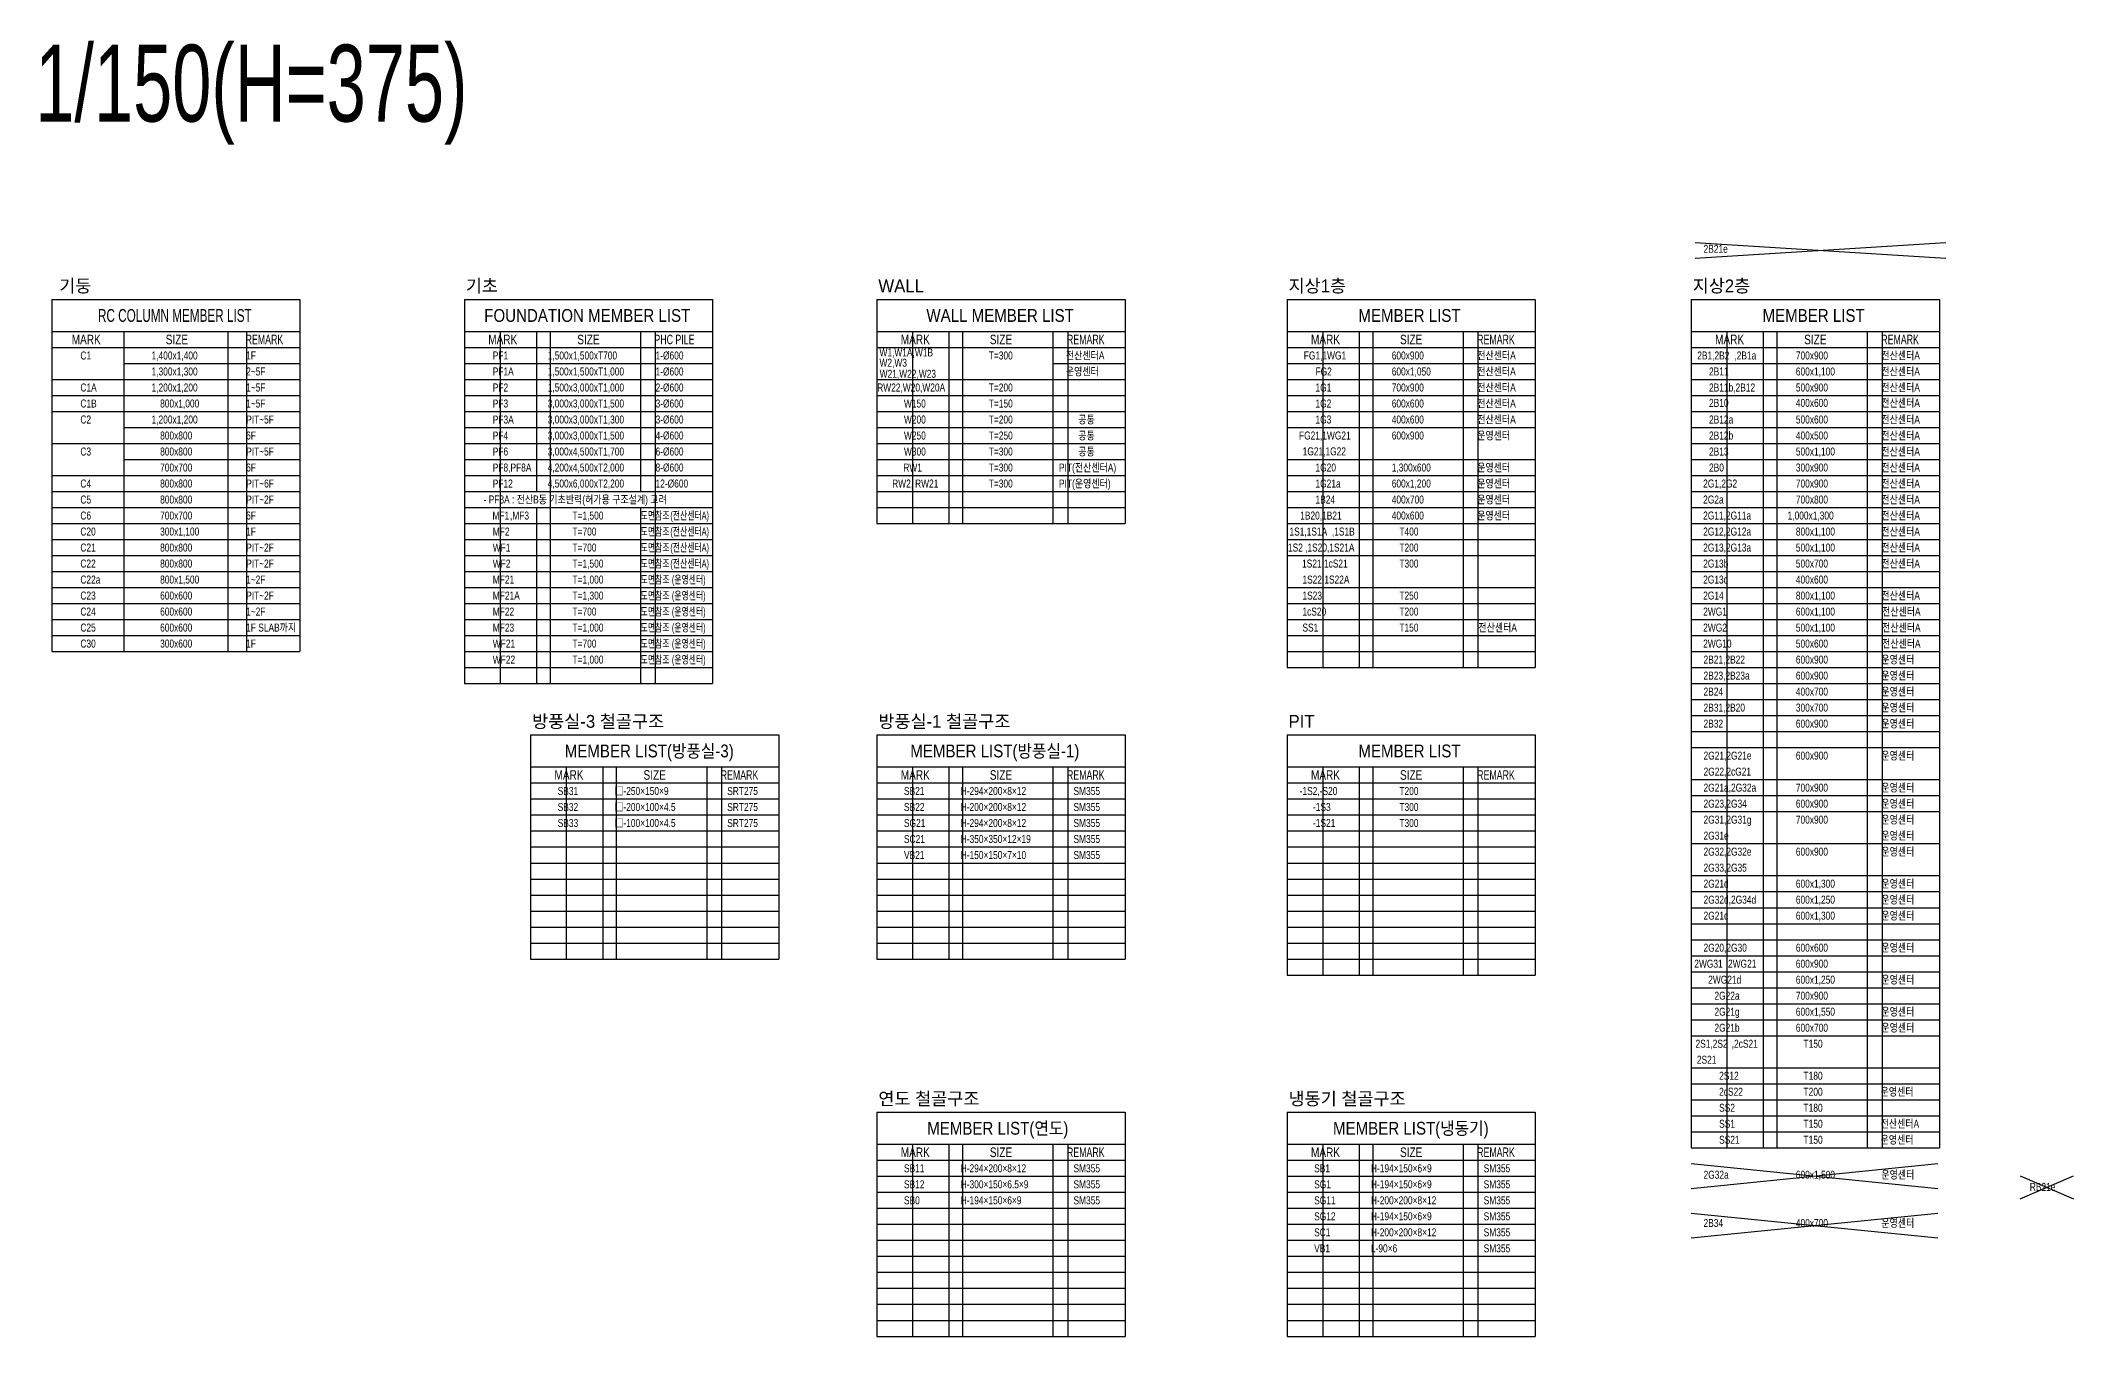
# Model space of a CAD drawing. Header units: millimetres. Extents: x -146000 to 56578, y 31769 to 103854.
# Drawn here: x -146000 to -50757, y 43140 to 103854 of the extents above; entities that cross this region are included whole.
import ezdxf

# ---------------------------------------------------------------- set-up
doc = ezdxf.new("R2010")
doc.units = ezdxf.units.MM
doc.header["$LTSCALE"] = 200
doc.layers.get('Defpoints').update_dxf_attribs({"color": 155})
doc.layers.add('A-SYM', color=7, linetype='Continuous')
doc.layers.add('S-TEXT-NOTE', color=3, linetype='Continuous')
doc.styles.add('Gtx', font='Dotum.ttf')

msp = doc.modelspace()

# ---------------------------------------------------------------- linework, layer by layer
at = {"layer": 'A-SYM', "color": 6}
for p, q in [((-145475, 91727), (-133850, 91727)), ((-145475, 91727), (-145475, 75227)), ((-133850, 91727), (-133850, 75227)), ((-126146, 91727), (-114521, 91727)), ((-126146, 91727), (-126146, 73727)), ((-114521, 91727), (-114521, 73727)), ((-106816, 91727), (-95191, 91727)), ((-106816, 91727), (-106816, 81227)), ((-95191, 91727), (-95191, 81227)), ((-87596, 91727), (-75971, 91727)), ((-87596, 91727), (-87596, 74477)), ((-75971, 91727), (-75971, 74477)), ((-68661, 91727), (-57036, 91727)), ((-68661, 91727), (-68661, 51977)), ((-57036, 91727), (-57036, 51977)), ((-145475, 89477), (-133850, 89477)), ((-142100, 88727), (-133850, 88727)), ((-126146, 89477), (-114521, 89477)), ((-126146, 88727), (-114521, 88727)), ((-106816, 89477), (-95191, 89477)), ((-98566, 88727), (-95191, 88727)), ((-87596, 89477), (-75971, 89477)), ((-87596, 88727), (-75971, 88727)), ((-68661, 89477), (-57036, 89477)), ((-68661, 88727), (-57036, 88727)), ((-145475, 87977), (-133850, 87977)), ((-126146, 87977), (-114521, 87977)), ((-106816, 87977), (-95191, 87977)), ((-87596, 87977), (-75971, 87977)), ((-68661, 87977), (-57036, 87977)), ((-145475, 87227), (-133850, 87227)), ((-126146, 87227), (-114521, 87227)), ((-106816, 87227), (-95191, 87227)), ((-87596, 87227), (-75971, 87227)), ((-68661, 87227), (-57036, 87227)), ((-145475, 86477), (-133850, 86477)), ((-142100, 85727), (-133850, 85727)), ((-126146, 86477), (-114521, 86477)), ((-126146, 85727), (-114521, 85727)), ((-106816, 86477), (-95191, 86477)), ((-106816, 85727), (-95191, 85727)), ((-87596, 86477), (-75971, 86477)), ((-87596, 85727), (-75971, 85727)), ((-68661, 86477), (-57036, 86477)), ((-68661, 85727), (-57036, 85727)), ((-145475, 84977), (-133850, 84977)), ((-126146, 84977), (-114521, 84977)), ((-106816, 84977), (-95191, 84977)), ((-68661, 84977), (-57036, 84977)), ((-142100, 84227), (-133850, 84227)), ((-126146, 84227), (-114521, 84227)), ((-106816, 84227), (-95191, 84227)), ((-87596, 84227), (-75971, 84227)), ((-68661, 84227), (-57036, 84227)), ((-145475, 83477), (-133850, 83477)), ((-126146, 83477), (-114521, 83477)), ((-106816, 83477), (-95191, 83477)), ((-87596, 83477), (-75971, 83477)), ((-68661, 83477), (-57036, 83477)), ((-145475, 82727), (-133850, 82727)), ((-145475, 81977), (-133850, 81977)), ((-126146, 82727), (-114521, 82727)), ((-126146, 81977), (-114521, 81977)), ((-106816, 82727), (-95191, 82727)), ((-106816, 81977), (-95191, 81977)), ((-87596, 82727), (-75971, 82727)), ((-87596, 81977), (-75971, 81977)), ((-68661, 82727), (-57036, 82727)), ((-68661, 81977), (-57036, 81977)), ((-145475, 81227), (-133850, 81227)), ((-126146, 81227), (-114521, 81227)), ((-106816, 81227), (-95191, 81227)), ((-87596, 81227), (-75971, 81227)), ((-68661, 81227), (-57036, 81227)), ((-145475, 80477), (-133850, 80477)), ((-126146, 80477), (-114521, 80477)), ((-87596, 80477), (-75971, 80477)), ((-68661, 80477), (-57036, 80477)), ((-145475, 79727), (-133850, 79727)), ((-126146, 79727), (-114521, 79727)), ((-87596, 79727), (-75971, 79727)), ((-68661, 79727), (-57036, 79727)), ((-145475, 78977), (-133850, 78977)), ((-145475, 78227), (-133850, 78227)), ((-126146, 78977), (-114521, 78977)), ((-126146, 78227), (-114521, 78227)), ((-87596, 78227), (-75971, 78227)), ((-68661, 78977), (-57036, 78977)), ((-68661, 78227), (-57036, 78227)), ((-145475, 77477), (-133850, 77477)), ((-126146, 77477), (-114521, 77477)), ((-87596, 77477), (-75971, 77477)), ((-68661, 77477), (-57036, 77477)), ((-145475, 76727), (-133850, 76727)), ((-126146, 76727), (-114521, 76727)), ((-87596, 76727), (-75971, 76727)), ((-68661, 76727), (-57036, 76727)), ((-145475, 75977), (-133850, 75977)), ((-126146, 75977), (-114521, 75977)), ((-87596, 75977), (-75971, 75977)), ((-68661, 75977), (-57036, 75977)), ((-145475, 75227), (-133850, 75227)), ((-126146, 75227), (-114521, 75227)), ((-126146, 74477), (-114521, 74477)), ((-87596, 75227), (-75971, 75227)), ((-87596, 74477), (-75971, 74477)), ((-68661, 75227), (-57036, 75227)), ((-68661, 74477), (-57036, 74477)), ((-126146, 73727), (-114521, 73727)), ((-68661, 73727), (-57036, 73727)), ((-68661, 72977), (-57036, 72977)), ((-68661, 72227), (-57036, 72227)), ((-68661, 71477), (-57036, 71477)), ((-123041, 71320), (-111416, 71320)), ((-123041, 71320), (-123041, 60820)), ((-111416, 71320), (-111416, 60820)), ((-106816, 71320), (-95191, 71320)), ((-106816, 71320), (-106816, 60820)), ((-95191, 71320), (-95191, 60820)), ((-87596, 71320), (-75971, 71320)), ((-87596, 71320), (-87596, 60070)), ((-75971, 71320), (-75971, 60070)), ((-68661, 70727), (-57036, 70727)), ((-123041, 69070), (-111416, 69070)), ((-106816, 69070), (-95191, 69070)), ((-87596, 69070), (-75971, 69070)), ((-68661, 69227), (-57036, 69227)), ((-123041, 68320), (-111416, 68320)), ((-114791, 68320), (-111416, 68320)), ((-106816, 68320), (-95191, 68320)), ((-98566, 68320), (-95191, 68320)), ((-87596, 68320), (-75971, 68320)), ((-68661, 68477), (-57036, 68477)), ((-68661, 67727), (-57036, 67727)), ((-123041, 67570), (-111416, 67570)), ((-123041, 66820), (-111416, 66820)), ((-106816, 67570), (-95191, 67570)), ((-106816, 66820), (-95191, 66820)), ((-87596, 67570), (-75971, 67570)), ((-87596, 66820), (-75971, 66820)), ((-123041, 66070), (-111416, 66070)), ((-106816, 66070), (-95191, 66070)), ((-87596, 66070), (-75971, 66070)), ((-68661, 66227), (-57036, 66227)), ((-123041, 65320), (-111416, 65320)), ((-106816, 65320), (-95191, 65320)), ((-87596, 65320), (-75971, 65320)), ((-123041, 64570), (-111416, 64570)), ((-123041, 63820), (-111416, 63820)), ((-106816, 64570), (-95191, 64570)), ((-106816, 63820), (-95191, 63820)), ((-87596, 64570), (-75971, 64570)), ((-87596, 63820), (-75971, 63820)), ((-68661, 64727), (-57036, 64727)), ((-68661, 63977), (-57036, 63977)), ((-123041, 63070), (-111416, 63070)), ((-106816, 63070), (-95191, 63070)), ((-87596, 63070), (-75971, 63070)), ((-68661, 63227), (-57036, 63227)), ((-123041, 62320), (-111416, 62320)), ((-106816, 62320), (-95191, 62320)), ((-87596, 62320), (-75971, 62320)), ((-68661, 62477), (-57036, 62477)), ((-123041, 61570), (-111416, 61570)), ((-106816, 61570), (-95191, 61570)), ((-87596, 61570), (-75971, 61570)), ((-68661, 61727), (-57036, 61727)), ((-68661, 60977), (-57036, 60977)), ((-123041, 60820), (-111416, 60820)), ((-106816, 60820), (-95191, 60820)), ((-87596, 60820), (-75971, 60820)), ((-87596, 60070), (-75971, 60070)), ((-68661, 60227), (-57036, 60227)), ((-68661, 59477), (-57036, 59477)), ((-68661, 58727), (-57036, 58727)), ((-68661, 57977), (-57036, 57977)), ((-68661, 57227), (-57036, 57227)), ((-68661, 55727), (-57036, 55727)), ((-68661, 54977), (-57036, 54977)), ((-106816, 53640), (-95191, 53640)), ((-106816, 53640), (-106816, 43140)), ((-95191, 53640), (-95191, 43140)), ((-87596, 53640), (-75971, 53640)), ((-87596, 53640), (-87596, 43140)), ((-75971, 53640), (-75971, 43140)), ((-68661, 54227), (-57036, 54227)), ((-68661, 53477), (-57036, 53477)), ((-68661, 52727), (-57036, 52727)), ((-68661, 52727), (-57036, 52727)), ((-68661, 51977), (-57036, 51977)), ((-106816, 51390), (-95191, 51390)), ((-106816, 50640), (-95191, 50640)), ((-98566, 50640), (-95191, 50640)), ((-87596, 51390), (-75971, 51390)), ((-87596, 50640), (-75971, 50640)), ((-79346, 50640), (-75971, 50640)), ((-106816, 49890), (-95191, 49890)), ((-87596, 49890), (-75971, 49890)), ((-106816, 49140), (-95191, 49140)), ((-87596, 49140), (-75971, 49140)), ((-106816, 48390), (-95191, 48390)), ((-106816, 47640), (-95191, 47640)), ((-87596, 48390), (-75971, 48390)), ((-87596, 47640), (-75971, 47640)), ((-106816, 46890), (-95191, 46890)), ((-87596, 46890), (-75971, 46890)), ((-106816, 46140), (-95191, 46140)), ((-87596, 46140), (-75971, 46140)), ((-106816, 45390), (-95191, 45390)), ((-87596, 45390), (-75971, 45390)), ((-106816, 44640), (-95191, 44640)), ((-106816, 43890), (-95191, 43890)), ((-87596, 44640), (-75971, 44640)), ((-87596, 43890), (-75971, 43890)), ((-106816, 43140), (-95191, 43140)), ((-87596, 43140), (-75971, 43140))]:
    msp.add_line(p, q, dxfattribs=at)
at = {"layer": 'A-SYM', "color": 3}
for p, q in [((-145475, 90227), (-133850, 90227)), ((-142100, 90227), (-142100, 75227)), ((-137225, 90227), (-137225, 75227)), ((-126146, 90227), (-114521, 90227)), ((-122771, 90227), (-122771, 82727)), ((-117896, 90227), (-117896, 82727)), ((-106816, 90227), (-95191, 90227)), ((-103441, 90227), (-103441, 81227)), ((-98566, 90227), (-98566, 81227)), ((-87596, 90227), (-75971, 90227)), ((-84221, 90227), (-84221, 74477)), ((-79346, 90227), (-79346, 74477)), ((-68661, 90227), (-57036, 90227)), ((-65286, 90227), (-65286, 51977)), ((-60411, 90227), (-60411, 51977)), ((-122771, 81977), (-122771, 73727)), ((-117896, 81977), (-117896, 73727)), ((-123041, 69820), (-111416, 69820)), ((-119666, 69820), (-119666, 60820)), ((-114791, 69820), (-114791, 60820)), ((-106816, 69820), (-95191, 69820)), ((-103441, 69820), (-103441, 60820)), ((-98566, 69820), (-98566, 60820)), ((-87596, 69820), (-75971, 69820)), ((-84221, 69820), (-84221, 60070)), ((-79346, 69820), (-79346, 60070)), ((-106816, 52140), (-95191, 52140)), ((-103441, 52140), (-103441, 43140)), ((-98566, 52140), (-98566, 43140)), ((-87596, 52140), (-75971, 52140)), ((-84221, 52140), (-84221, 43140)), ((-79346, 52140), (-79346, 43140))]:
    msp.add_line(p, q, dxfattribs=at)
at = {"layer": 'Defpoints', "color": 0}
msp.add_line((-136342, 75227), (-136342, 90227), dxfattribs=at)
at = {"layer": 'Defpoints'}
for p, q in [((-124458, 73727), (-124458, 90227)), ((-122116, 73727), (-122116, 90227)), ((-117187, 73727), (-117187, 90227)), ((-105129, 81227), (-105129, 90227)), ((-102787, 81227), (-102787, 90227)), ((-97857, 81227), (-97857, 90227)), ((-85909, 74477), (-85909, 90227)), ((-83567, 74477), (-83567, 90227)), ((-78637, 74477), (-78637, 90227)), ((-66973, 51977), (-66973, 90227)), ((-64631, 51977), (-64631, 90227)), ((-59702, 51977), (-59702, 90227)), ((-121354, 60820), (-121354, 69820)), ((-119011, 60820), (-119011, 69820)), ((-114082, 60820), (-114082, 69820)), ((-105129, 60820), (-105129, 69820)), ((-102787, 60820), (-102787, 69820)), ((-97857, 60820), (-97857, 69820)), ((-85909, 60070), (-85909, 69820)), ((-83567, 60070), (-83567, 69820)), ((-78637, 60070), (-78637, 69820)), ((-105129, 43140), (-105129, 52140)), ((-102787, 43140), (-102787, 52140)), ((-97857, 43140), (-97857, 52140)), ((-85909, 43140), (-85909, 52140)), ((-83567, 43140), (-83567, 52140)), ((-78637, 43140), (-78637, 52140))]:
    msp.add_line(p, q, dxfattribs=at)
at = {"layer": 'S-TEXT-NOTE'}
for p, q in [((-68480, 93655), (-56735, 94403)), ((-68480, 94403), (-56735, 93655)), ((-68665, 50075), (-57105, 51235)), ((-68665, 51235), (-57105, 50075)), ((-53251, 49591), (-50757, 50664)), ((-53251, 50664), (-50757, 49591)), ((-68665, 47755), (-57105, 48915)), ((-68665, 48915), (-57105, 47755))]:
    msp.add_line(p, q, dxfattribs=at)

# ---------------------------------------------------------------- texts
at = {"layer": 'Defpoints', "style": 'Gtx'}
for s, p in [('기둥', (-145131, 92064)), ('기초', (-126078, 92064)), ('WALL', (-106749, 92064)), ('지상1층', (-87529, 92064)), ('지상2층', (-68593, 92064)), ('방풍실-3 철골구조', (-122973, 71657)), ('방풍실-1 철골구조', (-106749, 71657)), ('PIT', (-87529, 71657)), ('연도 철골구조', (-106749, 53977)), ('냉동기 철골구조', (-87529, 53977))]:
    msp.add_text(s, height=600, dxfattribs=at).set_placement(p)
at = {"layer": 'S-TEXT-NOTE', "color": 0, "style": 'Gtx'}
for s, height, width, p in [('1/150(H=375)', 3600, 0.7, (-146251, 100063)), ('2B21e', 375, 0.8, (-68084, 93912)), ('RC COLUMN MEMBER LIST', 600, 0.7, (-143314, 90677)), ('FOUNDATION MEMBER LIST', 600, 0.9, (-125216, 90677)), ('WALL MEMBER LIST', 600, 0.9, (-104498, 90677)), ('MEMBER LIST', 600, 0.9, (-84257, 90677)), ('MEMBER LIST', 600, 0.9, (-65321, 90677)), ('MARK', 450, 0.8, (-144546, 89627)), ('SIZE', 450, 0.8, (-140140, 89627)), ('REMARK', 450, 0.7, (-136396, 89627)), ('MARK', 450, 0.8, (-125028, 89627)), ('SIZE', 450, 0.8, (-120856, 89627)), ('PHC PILE', 450, 0.7, (-117241, 89627)), ('MARK', 450, 0.8, (-105698, 89627)), ('SIZE', 450, 0.8, (-101527, 89627)), ('REMARK', 450, 0.7, (-97911, 89627)), ('MARK', 450, 0.8, (-86478, 89627)), ('SIZE', 450, 0.8, (-82307, 89627)), ('REMARK', 450, 0.7, (-78691, 89627)), ('MARK', 450, 0.8, (-67543, 89627)), ('SIZE', 450, 0.8, (-63371, 89627)), ('REMARK', 450, 0.7, (-59756, 89627)), ('C1', 375, 0.8, (-144138, 88914)), ('1,400x1,400', 375, 0.8, (-140804, 88914)), ('1F', 375, 0.8, (-136371, 88914)), ('PF1', 375, 0.8, (-124815, 88914)), ('1,500x1,500xT700', 375, 0.8, (-122241, 88914)), ('1-Ø600', 375, 0.8, (-117187, 88914)), ('W1,W1A,W1B', 375, 0.8, (-106695, 89055)), ('W2,W3', 375, 0.8, (-106695, 88574)), ('T=300', 375, 0.8, (-101575, 88914)), ('운영센터', 375, 0.8, (-97964, 88164)), ('전산센터A', 375, 0.8, (-97964, 88914)), ('FG1,1WG1', 375, 0.8, (-86814, 88914)), ('600x900', 375, 0.8, (-82694, 88914)), ('전산센터A', 375, 0.8, (-78690, 88914)), ('전산센터A', 375, 0.8, (-78690, 88164)), ('2B1,2B2', 375, 0.8, (-68380, 88914)), ('700x900', 375, 0.8, (-63759, 88914)), ('전산센터A', 375, 0.8, (-59754, 88914)), ('전산센터A', 375, 0.8, (-59754, 88164)), ('C1A', 375, 0.8, (-144138, 87414)), ('1,300x1,300', 375, 0.8, (-140804, 88164)), ('1,200x1,200', 375, 0.8, (-140804, 87414)), ('2~5F', 375, 0.8, (-136371, 88164)), ('1~5F', 375, 0.8, (-136371, 87414)), ('PF2', 375, 0.8, (-124815, 87414)), ('1,500x3,000xT1,000', 375, 0.8, (-122241, 87414)), ('2-Ø600', 375, 0.8, (-117187, 87414)), ('1-Ø600', 375, 0.8, (-117187, 88164)), ('RW22,W20,W20A', 375, 0.8, (-106802, 87414)), ('W21,W22,W23', 375, 0.8, (-106686, 88056)), ('T=200', 375, 0.8, (-101575, 87414)), ('FG2', 375, 0.8, (-86266, 88164)), ('600x1,050', 375, 0.8, (-82694, 88164)), ('전산센터A', 375, 0.8, (-78690, 87414)), ('2B11', 375, 0.8, (-67827, 88164)), ('2B11b,2B12', 375, 0.8, (-67827, 87414)), ('500x900', 375, 0.8, (-63759, 87414)), ('600x1,100', 375, 0.8, (-63759, 88164)), ('전산센터A', 375, 0.8, (-59754, 87414)), ('C1B', 375, 0.8, (-144138, 86664)), ('800x1,000', 375, 0.8, (-140402, 86664)), ('1~5F', 375, 0.8, (-136371, 86664)), ('PF3', 375, 0.8, (-124815, 86664)), ('3,000x3,000xT1,500', 375, 0.8, (-122241, 86664)), ('3-Ø600', 375, 0.8, (-117187, 86664)), ('W150', 375, 0.8, (-105549, 86664)), ('T=150', 375, 0.8, (-101575, 86664)), ('1G2', 375, 0.8, (-86266, 86664)), ('600x600', 375, 0.8, (-82694, 86664)), ('전산센터A', 375, 0.8, (-78690, 86664)), ('2B10', 375, 0.8, (-67827, 86693)), ('전산센터A', 375, 0.8, (-59754, 86693)), ('C2', 375, 0.8, (-144138, 85914)), ('1,200x1,200', 375, 0.8, (-140804, 85914)), ('PIT~5F', 375, 0.8, (-136371, 85914)), ('PF3A', 375, 0.8, (-124815, 85914)), ('3,000x3,000xT1,300', 375, 0.8, (-122241, 85914)), ('3-Ø600', 375, 0.8, (-117187, 85914)), ('W200', 375, 0.8, (-105549, 85914)), ('T=200', 375, 0.8, (-101575, 85914)), ('공통', 375, 0.8, (-97383, 85914)), ('1G3', 375, 0.8, (-86266, 85914)), ('400x600', 375, 0.8, (-82694, 85914)), ('전산센터A', 375, 0.8, (-78690, 85914)), ('2B12a', 375, 0.8, (-67827, 85914)), ('500x600', 375, 0.8, (-63759, 85914)), ('전산센터A', 375, 0.8, (-59754, 85914)), ('C3', 375, 0.8, (-144138, 84414)), ('800x800', 375, 0.8, (-140402, 85164)), ('800x800', 375, 0.8, (-140402, 84414)), ('6F', 375, 0.8, (-136371, 85164)), ('PIT~5F', 375, 0.8, (-136371, 84414)), ('PF4', 375, 0.8, (-124815, 85164)), ('PF6', 375, 0.8, (-124815, 84414)), ('3,000x3,000xT1,500', 375, 0.8, (-122241, 85164)), ('3,000x4,500xT1,700', 375, 0.8, (-122241, 84414)), ('4-Ø600', 375, 0.8, (-117187, 85164)), ('6-Ø600', 375, 0.8, (-117187, 84414)), ('W250', 375, 0.8, (-105549, 85164)), ('W300', 375, 0.8, (-105549, 84414)), ('T=250', 375, 0.8, (-101575, 85164)), ('T=300', 375, 0.8, (-101575, 84414)), ('공통', 375, 0.8, (-97383, 85164)), ('공통', 375, 0.8, (-97383, 84414)), ('FG21,1WG21', 375, 0.8, (-87038, 85164)), ('600x900', 375, 0.8, (-82694, 85164)), ('운영센터', 375, 0.8, (-78690, 85164)), ('2B13', 375, 0.8, (-67827, 84414)), ('500x1,100', 375, 0.8, (-63759, 84414)), ('전산센터A', 375, 0.8, (-59754, 85164)), ('전산센터A', 375, 0.8, (-59754, 84414)), ('700x700', 375, 0.8, (-140402, 83664)), ('6F', 375, 0.8, (-136371, 83664)), ('PF8,PF8A', 375, 0.8, (-124815, 83664)), ('4,200x4,500xT2,000', 375, 0.8, (-122241, 83664)), ('8-Ø600', 375, 0.8, (-117187, 83664)), ('RW1', 375, 0.8, (-105580, 83664)), ('T=300', 375, 0.8, (-101575, 83664)), ('PIT(전산센터A)', 375, 0.8, (-98284, 83664)), ('운영센터', 375, 0.8, (-78690, 83664)), ('2B0', 375, 0.8, (-67827, 83664)), ('300x900', 375, 0.8, (-63759, 83664)), ('전산센터A', 375, 0.8, (-59754, 83664)), ('C4', 375, 0.8, (-144138, 82914)), ('800x800', 375, 0.8, (-140402, 82914)), ('PIT~6F', 375, 0.8, (-136371, 82914)), ('PF12', 375, 0.8, (-124815, 82914)), ('4,500x6,000xT2,200', 375, 0.8, (-122241, 82914)), ('12-Ø600', 375, 0.8, (-117187, 82914)), ('RW2,', 375, 0.8, (-106101, 82914)), ('RW21', 375, 0.8, (-105027, 82914)), ('T=300', 375, 0.8, (-101575, 82914)), ('PIT(운영센터)', 375, 0.8, (-98284, 82914)), ('1G21a', 375, 0.8, (-86266, 82914)), ('600x1,200', 375, 0.8, (-82694, 82914)), ('운영센터', 375, 0.8, (-78690, 82914)), ('2G1,2G2', 375, 0.8, (-68103, 82914)), ('700x900', 375, 0.8, (-63759, 82914)), ('전산센터A', 375, 0.8, (-59754, 82914)), ('C5', 375, 0.8, (-144138, 82164)), ('800x800', 375, 0.8, (-140402, 82164)), ('PIT~2F', 375, 0.8, (-136371, 82164)), ('- PF8A : 전산B동 기초반력(허가용 구조설계) 고려 ', 375, 0.8, (-125245, 82166)), ('1B24', 375, 0.8, (-86266, 82164)), ('400x700', 375, 0.8, (-82694, 82164)), ('운영센터', 375, 0.8, (-78690, 82164)), ('2G2a', 375, 0.8, (-68103, 82164)), ('700x800', 375, 0.8, (-63759, 82164)), ('전산센터A', 375, 0.8, (-59754, 82164)), ('C6', 375, 0.8, (-144138, 81414)), ('C20', 375, 0.8, (-144138, 80664)), ('300x1,100', 375, 0.8, (-140402, 80664)), ('700x700', 375, 0.8, (-140402, 81414)), ('6F', 375, 0.8, (-136371, 81414)), ('1F', 375, 0.8, (-136371, 80664)), ('MF1', 375, 0.8, (-124830, 81414)), ('MF2', 375, 0.8, (-124815, 80664)), ('T=1,500', 375, 0.8, (-121080, 81414)), ('T=700', 375, 0.8, (-121080, 80664)), ('도면참조', 375, 0.7, (-117888, 81414)), ('도면참조', 375, 0.7, (-117888, 80664)), ('(전산센터A)', 375, 0.7, (-116495, 81414)), ('(전산센터A)', 375, 0.7, (-116495, 80664)), ('1S1,1S1A', 375, 0.8, (-87487, 80664)), ('1B20,1B21', 375, 0.8, (-86983, 81414)), ('400x600', 375, 0.8, (-82694, 81414)), ('T400', 375, 0.8, (-82335, 80664)), ('운영센터', 375, 0.8, (-78690, 81414)), ('2G11,2G11a', 375, 0.8, (-68103, 81414)), ('2G12,2G12a', 375, 0.8, (-68102, 80664)), ('1,000x1,300', 375, 0.8, (-64146, 81414)), ('800x1,100', 375, 0.8, (-63759, 80664)), ('전산센터A', 375, 0.8, (-59754, 81414)), ('전산센터A', 375, 0.8, (-59754, 80664)), ('C21', 375, 0.8, (-144138, 79914)), ('800x800', 375, 0.8, (-140402, 79914)), ('PIT~2F', 375, 0.8, (-136371, 79914)), ('WF1', 375, 0.8, (-124815, 79914)), ('T=700', 375, 0.8, (-121080, 79914)), ('도면참조', 375, 0.7, (-117888, 79914)), ('(전산센터A)', 375, 0.7, (-116495, 79914)), ('1S2', 375, 0.8, (-87557, 79914)), ('T200', 375, 0.8, (-82335, 79914)), ('2G13,2G13a', 375, 0.8, (-68102, 79914)), ('500x1,100', 375, 0.8, (-63759, 79914)), ('전산센터A', 375, 0.8, (-59754, 79914)), ('C22', 375, 0.8, (-144138, 79164)), ('800x800', 375, 0.8, (-140402, 79164)), ('PIT~2F', 375, 0.8, (-136371, 79164)), ('WF2', 375, 0.8, (-124815, 79164)), ('T=1,500', 375, 0.8, (-121080, 79164)), ('도면참조', 375, 0.7, (-117888, 79164)), ('(전산센터A)', 375, 0.7, (-116495, 79164)), ('1S21,1cS21', 375, 0.8, (-86896, 79164)), ('T300', 375, 0.8, (-82335, 79164)), ('2G13b', 375, 0.8, (-68102, 79164)), ('500x700', 375, 0.8, (-63759, 79164)), ('전산센터A', 375, 0.8, (-59754, 79164)), ('C22a', 375, 0.8, (-144138, 78414)), ('800x1,500', 375, 0.8, (-140402, 78414)), ('1~2F', 375, 0.8, (-136371, 78414)), ('MF21', 375, 0.8, (-124815, 78414)), ('T=1,000', 375, 0.8, (-121080, 78414)), ('도면참조', 375, 0.7, (-117888, 78414)), ('(운영센터)', 375, 0.7, (-116423, 78414)), ('1S22,1S22A', 375, 0.8, (-86878, 78414)), ('2G13c', 375, 0.8, (-68102, 78414)), ('400x600', 375, 0.8, (-63759, 78414)), ('C23', 375, 0.8, (-144138, 77664)), ('C24', 375, 0.8, (-144138, 76914)), ('600x600', 375, 0.8, (-140402, 77664)), ('600x600', 375, 0.8, (-140402, 76914)), ('1~2F', 375, 0.8, (-136371, 76914)), ('PIT~2F', 375, 0.8, (-136371, 77664)), ('MF21A', 375, 0.8, (-124815, 77664)), ('MF22', 375, 0.8, (-124815, 76914)), ('T=1,300', 375, 0.8, (-121080, 77664)), ('T=700', 375, 0.8, (-121080, 76914)), ('도면참조', 375, 0.7, (-117888, 77664)), ('도면참조', 375, 0.7, (-117888, 76914)), ('(운영센터)', 375, 0.7, (-116423, 77664)), ('(운영센터)', 375, 0.7, (-116423, 76914)), ('1S23', 375, 0.8, (-86878, 77664)), ('1cS20', 375, 0.8, (-86878, 76914)), ('T250', 375, 0.8, (-82335, 77664)), ('T200', 375, 0.8, (-82335, 76914)), ('2G14', 375, 0.8, (-68102, 77664)), ('800x1,100', 375, 0.8, (-63759, 77664)), ('전산센터A', 375, 0.8, (-59754, 77664)), ('C25', 375, 0.8, (-144138, 76164)), ('600x600', 375, 0.8, (-140402, 76164)), ('1F SLAB까지', 375, 0.8, (-136371, 76164)), ('MF23', 375, 0.8, (-124815, 76164)), ('T=1,000', 375, 0.8, (-121080, 76164)), ('도면참조', 375, 0.7, (-117888, 76164)), ('(운영센터)', 375, 0.7, (-116423, 76164)), ('SS1', 375, 0.8, (-86878, 76164)), ('T150', 375, 0.8, (-82335, 76164)), ('전산센터A', 375, 0.8, (-78637, 76164)), ('C30', 375, 0.8, (-144138, 75414)), ('300x600', 375, 0.8, (-140402, 75414)), ('1F', 375, 0.8, (-136371, 75414)), ('WF21', 375, 0.8, (-124815, 75414)), ('T=700', 375, 0.8, (-121080, 75414)), ('도면참조', 375, 0.7, (-117888, 75414)), ('(운영센터)', 375, 0.7, (-116423, 75414)), ('WF22', 375, 0.8, (-124815, 74664)), ('T=1,000', 375, 0.8, (-121080, 74664)), ('도면참조', 375, 0.7, (-117888, 74664)), ('(운영센터)', 375, 0.7, (-116423, 74664)), ('2B21,2B22', 375, 0.8, (-68084, 74664)), ('2B23,2B23a', 375, 0.8, (-68084, 73914)), ('600x900', 375, 0.8, (-63759, 74664)), ('600x900', 375, 0.8, (-63759, 73914)), ('운영센터', 375, 0.8, (-59754, 74664)), ('운영센터', 375, 0.8, (-59754, 73914)), ('2B24', 375, 0.8, (-68084, 73164)), ('운영센터', 375, 0.8, (-59754, 73164)), ('2B31,2B20', 375, 0.8, (-68084, 72414)), ('300x700', 375, 0.8, (-63759, 72414)), ('운영센터', 375, 0.8, (-59754, 72414)), ('2B32', 375, 0.8, (-68084, 71664)), ('600x900', 375, 0.8, (-63759, 71664)), ('운영센터', 375, 0.8, (-59754, 71664)), ('MEMBER LIST(방풍실-3)', 600, 0.9, (-121444, 70270)), ('MEMBER LIST(방풍실-1)', 600, 0.9, (-105253, 70270)), ('MEMBER LIST', 600, 0.9, (-84257, 70270)), ('2G21,2G21e', 375, 0.8, (-68084, 70164)), ('600x900', 375, 0.8, (-63759, 70164)), ('운영센터', 375, 0.8, (-59754, 70164)), ('MARK', 450, 0.8, (-121923, 69220)), ('SIZE', 450, 0.8, (-117751, 69220)), ('REMARK', 450, 0.7, (-114136, 69220)), ('MARK', 450, 0.8, (-105698, 69220)), ('SIZE', 450, 0.8, (-101527, 69220)), ('REMARK', 450, 0.7, (-97911, 69220)), ('MARK', 450, 0.8, (-86478, 69220)), ('SIZE', 450, 0.8, (-82307, 69220)), ('REMARK', 450, 0.7, (-78691, 69220)), ('2G22,2cG21', 375, 0.8, (-68084, 69414)), ('SB31', 375, 0.8, (-121773, 68507)), ('□-250×150×9', 375, 0.8, (-119114, 68507)), ('SRT275', 375, 0.8, (-113831, 68507)), ('SB21', 375, 0.8, (-105549, 68507)), ('H-294×200×8×12', 375, 0.8, (-102890, 68507)), ('SM355', 375, 0.8, (-97606, 68507)), ('-1S2,-S20', 375, 0.8, (-87008, 68507)), ('T200', 375, 0.8, (-82335, 68507)), ('2G21a,2G32a', 375, 0.8, (-68084, 68664)), ('700x900', 375, 0.8, (-63759, 68664)), ('운영센터', 375, 0.8, (-59754, 68664)), ('SB32', 375, 0.8, (-121773, 67757)), ('□-200×100×4.5', 375, 0.8, (-119114, 67757)), ('SRT275', 375, 0.8, (-113831, 67757)), ('SB22', 375, 0.8, (-105549, 67757)), ('H-200×200×8×12', 375, 0.8, (-102890, 67757)), ('SM355', 375, 0.8, (-97606, 67757)), ('-1S3', 375, 0.8, (-86383, 67757)), ('T300', 375, 0.8, (-82335, 67757)), ('2G23,2G34', 375, 0.8, (-68084, 67914)), ('600x900', 375, 0.8, (-63759, 67914)), ('운영센터', 375, 0.8, (-59754, 67914)), ('SB33', 375, 0.8, (-121773, 67007)), ('□-100×100×4.5', 375, 0.8, (-119114, 67007)), ('SRT275', 375, 0.8, (-113831, 67007)), ('SG21', 375, 0.8, (-105549, 67007)), ('H-294×200×8×12', 375, 0.8, (-102890, 67007)), ('SM355', 375, 0.8, (-97606, 67007)), ('-1S21', 375, 0.8, (-86383, 67007)), ('T300', 375, 0.8, (-82335, 67007)), ('2G31,2G31g', 375, 0.8, (-68084, 67164)), ('2G31e', 375, 0.8, (-68084, 66414)), ('700x900', 375, 0.8, (-63759, 67164)), ('운영센터', 375, 0.8, (-59754, 67164)), ('운영센터', 375, 0.8, (-59754, 66414)), ('VB21', 375, 0.8, (-105549, 65507)), ('SC21', 375, 0.8, (-105549, 66257)), ('H-350×350×12×19', 375, 0.8, (-102890, 66257)), ('H-150×150×7×10', 375, 0.8, (-102890, 65507)), ('SM355', 375, 0.8, (-97606, 66257)), ('SM355', 375, 0.8, (-97606, 65507)), ('2G32,2G32e', 375, 0.8, (-68084, 65664)), ('600x900', 375, 0.8, (-63759, 65664)), ('운영센터', 375, 0.8, (-59754, 65664)), ('2G33,2G35', 375, 0.8, (-68084, 64914)), ('2G21d', 375, 0.8, (-68084, 64164)), ('600x1,300', 375, 0.8, (-63759, 64164)), ('운영센터', 375, 0.8, (-59754, 64164)), ('운영센터', 375, 0.8, (-59754, 63414)), ('2G32d,2G34d', 375, 0.8, (-68084, 63414)), ('600x1,250', 375, 0.8, (-63759, 63414)), ('운영센터', 375, 0.8, (-59754, 62664)), ('2G20,2G30', 375, 0.8, (-68084, 61164)), ('600x600', 375, 0.8, (-63759, 61164)), ('운영센터', 375, 0.8, (-59754, 61164)), ('2WG31', 375, 0.8, (-68518, 60414)), (',2WG21', 375, 0.8, (-67047, 60414)), ('600x900', 375, 0.8, (-63759, 60414)), ('운영센터', 375, 0.8, (-59754, 59664)), ('2G22a', 375, 0.8, (-67574, 58914)), ('700x900', 375, 0.8, (-63759, 58914)), ('운영센터', 375, 0.8, (-59754, 58164)), ('운영센터', 375, 0.8, (-59754, 57414)), ('2S1,2S2', 375, 0.8, (-68461, 56664)), ('T150', 375, 0.8, (-63399, 56664)), ('2S12', 375, 0.8, (-67354, 55164)), ('T180', 375, 0.8, (-63399, 55164)), ('운영센터', 375, 0.8, (-59790, 54414)), ('SS2', 375, 0.8, (-67354, 53664)), ('T180', 375, 0.8, (-63399, 53664)), ('전산센터A', 375, 0.8, (-59790, 52914)), ('MEMBER LIST(연도)', 600, 0.9, (-104461, 52590)), ('MEMBER LIST(냉동기)', 600, 0.9, (-85446, 52590)), ('SS1', 375, 0.8, (-67354, 52914)), ('SS21', 375, 0.8, (-67354, 52164)), ('T150', 375, 0.8, (-63399, 52914)), ('T150', 375, 0.8, (-63399, 52164)), ('운영센터', 375, 0.8, (-59790, 52164)), ('MARK', 450, 0.8, (-105698, 51540)), ('SIZE', 450, 0.8, (-101527, 51540)), ('REMARK', 450, 0.7, (-97911, 51540)), ('MARK', 450, 0.8, (-86478, 51540)), ('SIZE', 450, 0.8, (-82307, 51540)), ('REMARK', 450, 0.7, (-78691, 51540)), ('SB11', 375, 0.8, (-105549, 50827)), ('H-294×200×8×12', 375, 0.8, (-102890, 50827)), ('SM355', 375, 0.8, (-97606, 50827)), ('SB1', 375, 0.8, (-86329, 50827)), ('H-194×150×6×9', 375, 0.8, (-83670, 50827)), ('SM355', 375, 0.8, (-78386, 50827)), ('운영센터', 375, 0.8, (-59754, 50526)), ('SB12', 375, 0.8, (-105549, 50077)), ('SB0', 375, 0.8, (-105549, 49327)), ('H-300×150×6.5×9', 375, 0.8, (-102890, 50077)), ('H-194×150×6×9', 375, 0.8, (-102890, 49327)), ('SM355', 375, 0.8, (-97606, 50077)), ('SM355', 375, 0.8, (-97606, 49327)), ('SG1', 375, 0.8, (-86329, 50077)), ('SG11', 375, 0.8, (-86329, 49327)), ('H-194×150×6×9', 375, 0.8, (-83670, 50077)), ('H-200×200×8×12', 375, 0.8, (-83670, 49327)), ('SM355', 375, 0.8, (-78386, 50077)), ('SM355', 375, 0.8, (-78386, 49327)), ('RB21e', 375, 0.8, (-52797, 49956)), ('SG12', 375, 0.8, (-86329, 48577)), ('H-194×150×6×9', 375, 0.8, (-83670, 48577)), ('SM355', 375, 0.8, (-78386, 48577)), ('2B34', 375, 0.8, (-68084, 48264)), ('400x700', 375, 0.8, (-63759, 48264)), ('운영센터', 375, 0.8, (-59754, 48264)), ('SC1', 375, 0.8, (-86329, 47827)), ('H-200×200×8×12', 375, 0.8, (-83670, 47827)), ('SM355', 375, 0.8, (-78386, 47827)), ('VB1', 375, 0.8, (-86329, 47077)), ('L-90×6', 375, 0.8, (-83670, 47077)), ('SM355', 375, 0.8, (-78386, 47077))]:
    msp.add_text(s, height=height, dxfattribs=dict(at, width=width)).set_placement(p)
at = {"layer": 'S-TEXT-NOTE', "color": 1, "style": 'Gtx', "width": 0.8}
for s, p in [(',2B1a', (-66638, 88914)), ('PF1A', (-124815, 88164)), ('1,500x1,500xT1,000', (-122241, 88164)), ('1G1', (-86266, 87414)), ('700x900', (-82694, 87414)), ('400x600', (-63759, 86693)), ('1G21,1G22', (-86867, 84421)), ('2B12b', (-67827, 85164)), ('400x500', (-63759, 85164)), (',MF3', (-124010, 81414)), (',1S1B', (-85498, 80664)), (',1S20,1S21A', (-86754, 79914)), ('2WG10', (-68102, 75414)), ('500x600', (-63759, 75414)), ('400x700', (-63759, 73164)), ('2WG21d', (-67866, 59664)), ('600x1,250', (-63759, 59664)), ('2G21g', (-67574, 58164)), ('600x1,550', (-63759, 58164)), ('2G21b', (-67574, 57414)), ('600x700', (-63759, 57414)), ('2S21', (-68397, 55914)), (',2cS21', (-66764, 56664)), ('2cS22', (-67354, 54414)), ('T200', (-63399, 54414)), ('2G32a', (-68084, 50526)), ('600x1,500', (-63759, 50526))]:
    msp.add_text(s, height=375, dxfattribs=at).set_placement(p)
at = {"layer": 'S-TEXT-NOTE', "color": 2, "style": 'Gtx', "width": 0.8}
for s, p in [('1G20', (-86266, 83664)), ('1,300x600', (-82694, 83664))]:
    msp.add_text(s, height=375, dxfattribs=at).set_placement(p)
at = {"layer": 'S-TEXT-NOTE', "color": 7, "style": 'Gtx', "width": 0.8}
for s, p in [('2WG1', (-68102, 76914)), ('600x1,100', (-63759, 76914)), ('전산센터A', (-59723, 76914)), ('2WG2', (-68102, 76164)), ('500x1,100', (-63759, 76164)), ('전산센터A', (-59723, 76164)), ('전산센터A', (-59723, 75414))]:
    msp.add_text(s, height=375, dxfattribs=at).set_placement(p)
at = {"layer": 'S-TEXT-NOTE', "color": 3, "style": 'Gtx', "width": 0.8}
for s, p in [('2G21c', (-68084, 62664)), ('600x1,300', (-63759, 62664))]:
    msp.add_text(s, height=375, dxfattribs=at).set_placement(p)

doc.saveas('drawing.dxf')
